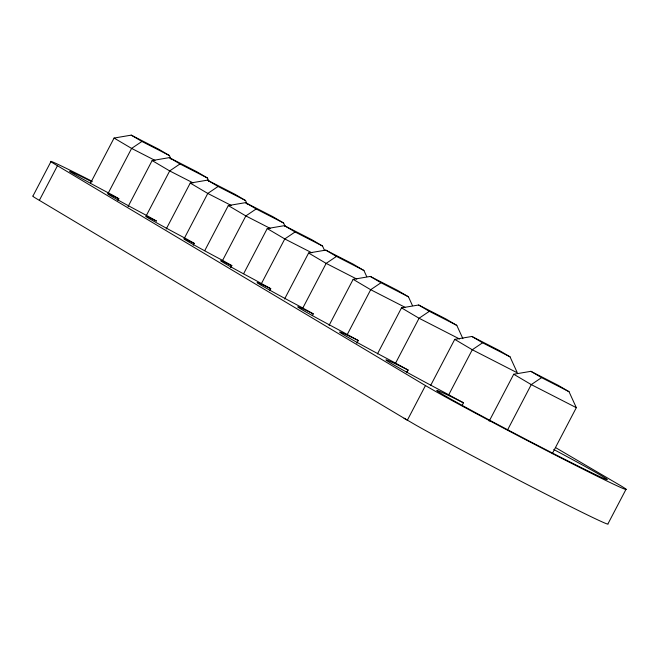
<?xml version="1.0" encoding="UTF-8"?>
<svg xmlns="http://www.w3.org/2000/svg" width="659" height="659" viewBox="0 0 659 659"><rect width="100%" height="100%" fill="white"/><g stroke="black" fill="none" stroke-linecap="round" stroke-linejoin="round"><path stroke-width="0.99" d="M51.048 161.414L32.95 196.028A80.752 1.689 27.6 0 0 39.359 200.352L407.361 420.195L425.45 385.581L57.457 165.73L39.359 200.352M90.489 183.161L114.073 138.052L131.232 135.144L158.687 149.206L169.379 155.524L170.994 159.066M108.027 193.532L131.611 148.415L141.924 141.463L169.379 155.524M117.895 200.591L118.842 198.771L113.397 195.542A59.442 1.244 27.6 0 1 70.95 172.287A59.442 1.244 27.6 0 1 91.955 181.802M128.085 206.564L152.138 160.549L169.297 157.641L196.753 171.702L207.445 178.021L209.068 181.571M146.1 216.028L169.684 170.92L179.989 163.959L207.445 178.021M166.183 229.077L190.237 183.07L207.404 180.154L234.859 194.216L245.543 200.534L247.166 204.084M184.199 238.542L207.783 193.433L218.088 186.472L245.543 200.534M193.268 245.214L194.224 243.393L187.065 239.233A59.442 1.244 27.6 0 1 151.801 218.788L156.545 221.086L146.809 215.575A59.442 1.244 27.6 0 1 114.765 196.777L118.842 198.771M204.727 250.675L228.311 205.567L245.469 202.659L272.925 216.712L283.617 223.03L285.24 226.581M222.264 261.046L245.848 215.93L256.162 208.969L283.617 223.03M230.724 267.389L231.671 265.569M230.839 267.447L231.795 265.626L223.104 260.659A59.442 1.244 27.6 0 1 190.871 241.762L194.224 243.393M243.649 273.683L267.233 228.566L284.4 225.658L311.855 239.719L322.539 246.038L324.566 250.478M261.195 284.045L284.779 238.937L295.084 231.976L322.539 246.038M269.786 290.52L270.742 288.7L254.893 279.935A61.831 1.293 27.6 0 1 224.727 262.266L231.795 265.626M284.556 299.038L308.61 253.023L325.768 250.115L353.224 264.168L363.916 270.487L366.75 276.698M302.572 308.503L326.156 263.386L336.461 256.425L363.916 270.487M312.3 315.686L313.247 313.865L301.74 307.423A67.399 1.409 27.6 0 1 264.984 285.891L270.742 288.7M329.096 325.357L353.15 279.342L370.309 276.434L397.764 290.495L408.456 296.814L412.501 305.685M347.104 334.821L370.688 289.705L381.001 282.752L408.456 296.814M356.824 343.24L358.249 340.514L342.614 331.914A71.716 1.499 27.6 0 1 307.638 311.114L313.247 313.865M377.442 353.916L401.512 307.877L418.654 305.002L446.11 319.063L456.802 325.381L462.89 338.66M395.458 363.381L419.058 318.248L429.347 311.32L456.802 325.381M406.348 372.59L408.036 369.987L406.611 372.722M430.681 385.391L454.735 339.377L471.902 336.469L499.357 350.53L510.041 356.849L517.331 372.821L472.281 349.748L454.735 339.377M448.697 394.856L472.281 349.748L482.586 342.787L510.041 356.849M462.041 405.54L463.466 402.806L443.828 392.13A87.177 1.829 27.6 0 1 407.773 369.856M489.192 421.15L513.723 374.238L530.882 371.33L558.338 385.391L569.03 391.701L576.32 407.674L552.258 453.689M507.677 429.717L531.261 384.601L541.574 377.648L569.03 391.701M626.05 489.242L607.952 523.856A117.574 2.463 27.6 0 1 536.047 489.077A117.574 2.463 27.6 0 1 416.472 425.467L404.066 418.226M463.466 402.806L455.427 398.81A96.263 2.018 27.6 0 0 475.386 412.567A96.263 2.018 27.6 0 0 597.672 475.609A96.263 2.018 27.6 0 0 553.766 449.504M358.249 340.514L357.623 340.201A79.105 1.656 27.6 0 0 395.243 362.936L408.036 369.987M155.038 160.417L131.611 148.415L114.073 138.052M193.112 182.914L169.684 170.92L152.138 160.549M231.21 205.435L207.783 193.433L190.237 183.07M270.182 228.393L245.848 215.93L228.311 205.567M311.814 252.784L284.779 238.937L267.233 228.566M356.791 279.078L326.156 263.386L308.61 253.023M404.931 307.242L370.688 289.705L353.15 279.342M459.603 339.014L419.058 318.248L401.512 307.877M576.32 407.674L531.261 384.601L513.723 374.238M425.45 385.581L434.569 390.853A117.574 2.463 27.6 0 0 566.806 460.938A117.574 2.463 27.6 0 0 621.107 485.947L555.512 447.56M131.232 135.144L141.924 141.463M169.297 157.641L179.989 163.959M207.404 180.154L218.088 186.472M245.469 202.659L256.162 208.969M284.4 225.658L295.084 231.976M325.768 250.115L336.461 256.425M370.309 276.434L381.001 282.752M418.654 305.002L429.347 311.32M471.902 336.469L482.586 342.787M530.882 371.33L541.574 377.648M57.457 165.73A80.752 1.689 27.6 0 1 92.136 181.316"/></g></svg>
